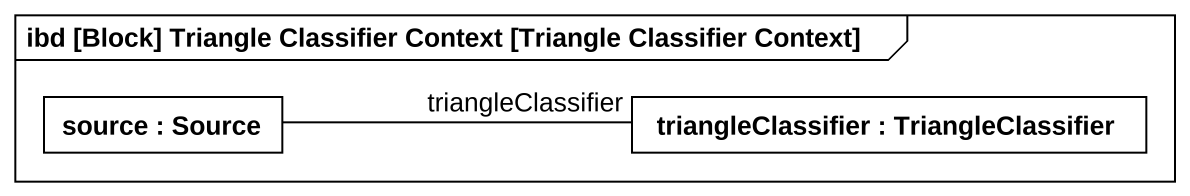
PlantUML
@startuml
mainframe ibd [Block] Triangle Classifier Context [Triangle Classifier Context]
rectangle "source : Source" as source
rectangle "triangleClassifier : TriangleClassifier" as triangleClassifier
triangleClassifier "triangleClassifier" -left- source
@enduml
